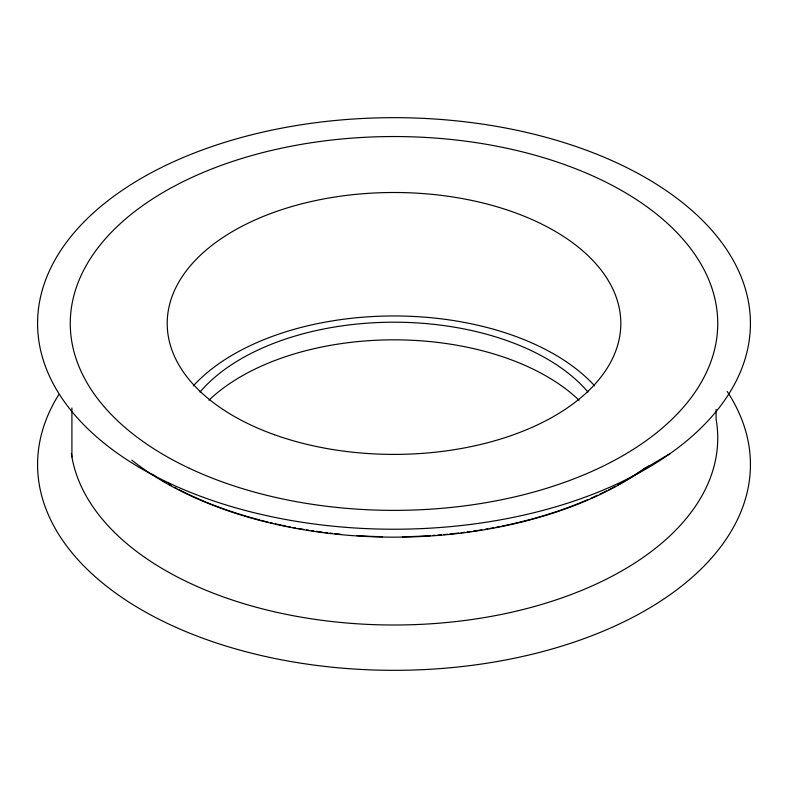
<?xml version="1.0" encoding="UTF-8"?>
<svg xmlns="http://www.w3.org/2000/svg" width="788" height="788" viewBox="0 0 788 788"><rect width="100%" height="100%" fill="white"/><g stroke="black" fill="none" stroke-linecap="round" stroke-linejoin="round"><path stroke-width="1.18" d="M645.352 468.259L670.214 453.504M716.085 409.405L716.085 419.206A323.74 186.914 0 0 1 423.589 624.224A323.74 186.914 0 0 1 71.344 453.366M71.915 407.997L71.915 456.991M644.889 468.033A323.74 186.914 0 0 1 626.155 480.178M624.057 481.409A323.74 186.914 0 0 1 617.664 485.044M615.487 486.226A323.74 186.914 0 0 1 608.858 489.722M606.622 490.855A323.74 186.914 0 0 1 599.796 494.194M597.481 495.278A323.74 186.914 0 0 1 590.488 498.459M588.134 499.484A323.74 186.914 0 0 1 502.005 526.108M499.671 526.581A323.74 186.914 0 0 1 496.135 527.27M493.771 527.724A323.74 186.914 0 0 1 490.205 528.374M487.821 528.797A323.74 186.914 0 0 1 485.428 529.211M481.823 529.812A323.74 186.914 0 0 1 473.352 531.112M470.919 531.467A323.74 186.914 0 0 1 467.264 531.969M464.821 532.294A323.74 186.914 0 0 1 461.147 532.757M458.695 533.052A323.74 186.914 0 0 1 450.086 533.988M447.633 534.234A323.74 186.914 0 0 1 443.94 534.579M441.477 534.796A323.74 186.914 0 0 1 437.783 535.101M435.321 535.288A323.74 186.914 0 0 1 432.858 535.466M430.406 535.633A323.74 186.914 0 0 1 402.294 536.756M382.554 536.697A323.74 186.914 0 0 1 356.757 535.574M341.007 534.294A323.74 186.914 0 0 1 334.831 533.673M332.359 533.397A323.74 186.914 0 0 1 329.886 533.112M327.414 532.826A323.74 186.914 0 0 1 324.942 532.511M322.469 532.195A323.74 186.914 0 0 1 316.303 531.358M313.841 530.994A323.74 186.914 0 0 1 311.378 530.629M308.926 530.245A323.74 186.914 0 0 1 306.473 529.861M304.03 529.457A323.74 186.914 0 0 1 297.933 528.403M295.51 527.96A323.74 186.914 0 0 1 293.087 527.507M290.674 527.044A323.74 186.914 0 0 1 288.27 526.571M285.877 526.089A323.74 186.914 0 0 1 275.199 523.774M272.855 523.242A323.74 186.914 0 0 1 270.52 522.69M268.196 522.129A323.74 186.914 0 0 1 261.301 520.395M260.079 520.08A323.74 186.914 0 0 1 189.386 494.756M188.233 494.204A323.74 186.914 0 0 1 179.083 489.693M176.837 488.53A323.74 186.914 0 0 1 174.601 487.348M171.272 485.556A323.74 186.914 0 0 1 169.085 484.344M165.825 482.502A323.74 186.914 0 0 1 162.614 480.631M155.285 476.169A323.74 186.914 0 0 1 152.222 474.209M727.196 391.469A356.422 205.776 0 0 1 396.994 670.322A356.422 205.776 0 0 1 58.726 394.719M208.938 400.225A216.011 124.711 0 0 1 579.062 400.225M200.014 392.05A216.011 124.711 0 0 1 394 322.203A216.011 124.711 0 0 1 587.986 392.05M648.514 465.984A324.351 187.258 0 0 1 131.823 460.153M193.365 385.844A226.816 130.956 0 0 1 394 315.958A226.816 130.956 0 0 1 594.635 385.844M189.386 468.299A323.74 186.914 0 0 0 713.583 353.329A323.74 186.914 0 0 0 279.031 148.725A323.74 186.914 0 0 0 189.386 468.299M168.731 482.916A356.422 205.776 0 0 0 745.842 356.343A356.422 205.776 0 0 0 267.428 131.084A356.422 205.776 0 0 0 168.731 482.916M274.48 434.74A226.816 130.956 0 0 0 620.708 327.562A226.816 130.956 0 0 0 286.822 208.042A226.816 130.956 0 0 0 274.48 434.74"/></g></svg>
